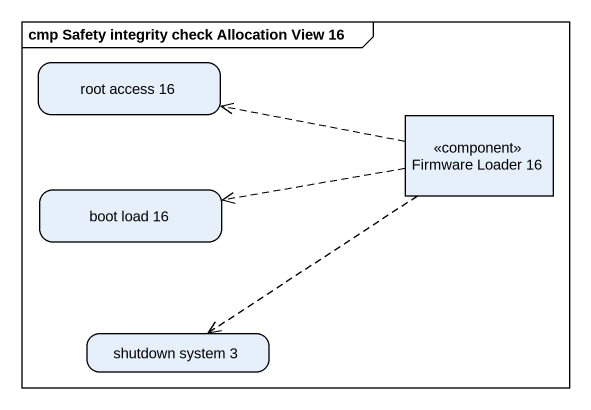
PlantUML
@startuml
mainframe cmp Safety integrity check Allocation View 16
hide empty description
state "root access 16" as root_access_16
state "Firmware Loader 16" as Firmware_Loader_16 <<component>>
state "boot load 16" as boot_load_16
state "shutdown system 3" as shutdown_system_3
Firmware_Loader_16 -left[dashed]-> root_access_16
Firmware_Loader_16 -left[dashed]-> boot_load_16
Firmware_Loader_16 -[dashed]-> shutdown_system_3
@enduml
